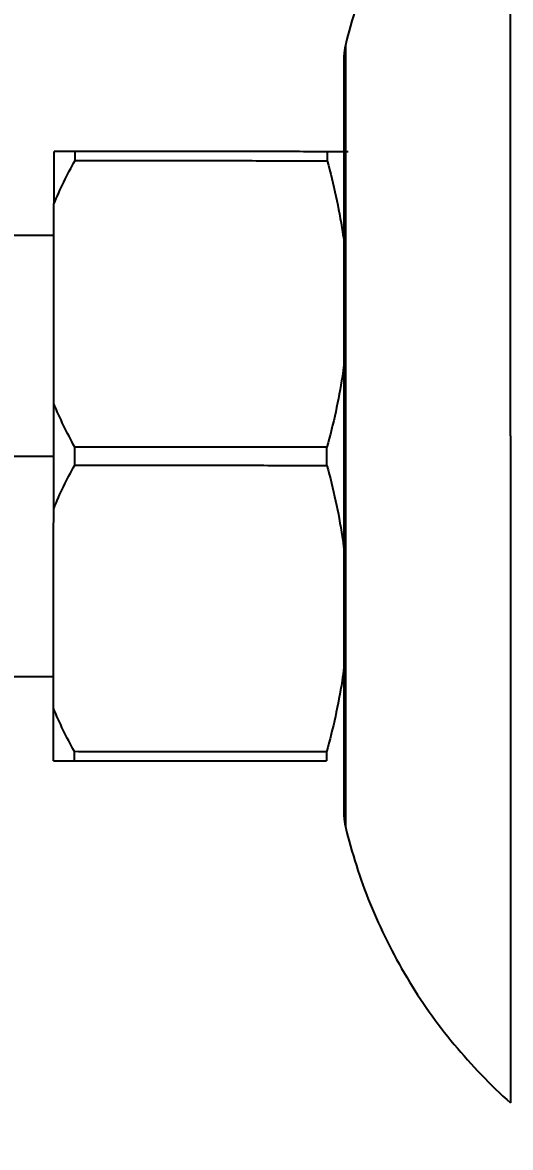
# Model space of a CAD drawing. Header units: millimetres. Extents: x 19741 to 22117, y -10160 to -6800.
# Drawn here: x 21666.1 to 21689.4, y -8845.5 to -8792 of the extents above; entities that cross this region are included whole.
import ezdxf

# ---------------------------------------------------------------- set-up
doc = ezdxf.new("R2010")
doc.units = ezdxf.units.MM
doc.styles.add('ARIAL', font='arial.ttf')
doc.dimstyles.get("Standard").update_dxf_attribs({"dimtxt": 15, "dimasz": 15, "dimexe": 0.18, "dimexo": 0.0625, "dimgap": 4, "dimtad": 0, "dimdec": 1, "dimdsep": 46, "dimtxsty": 'ARIAL', "dimcen": 0, "dimclrd": 5, "dimclre": 5, "dimclrt": 5, "dimadec": 0, "dimazin": 0, "dimtfac": 1, "dimtdec": 1, "dimtofl": 0, "dimtmove": 0, "dimatfit": 3, "dimfxl": 1, "dimtolj": 1, "dimtzin": 0, "dimarcsym": 0})

# ---------------------------------------------------------------- blocks, each defined once
blk = doc.blocks.new('*D125')
at = {"color": 5, "lineweight": -2, "transparency": 16777216}
for p, q in [((21702.253, -8779.476), (21702.253, -8906.67)), ((21551.093, -8797.165), (21551.093, -8906.67)), ((21551.093, -8906.49), (21528.434, -8906.49)), ((21687.253, -8906.49), (21566.093, -8906.49))]:
    blk.add_line(p, q, dxfattribs=at)
at = {"color": 5, "transparency": 16777216}
for points in [[(21566.093, -8903.99), (21566.093, -8908.99), (21551.093, -8906.49)], [(21687.253, -8903.99), (21687.253, -8908.99), (21702.253, -8906.49)]]:
    blk.add_solid(points, dxfattribs=at)
at = {"layer": 'Defpoints', "color": 0, "transparency": 16777216}
for p in [(21702.253, -8779.414), (21551.093, -8797.103), (21702.253, -8906.49)]:
    blk.add_point(p, dxfattribs=at)
at = {"color": 5, "transparency": 16777216, "insert": (21499.909, -8906.49), "char_height": 15, "attachment_point": 5, "style": 'ARIAL'}
blk.add_mtext('\\A1;151.2', dxfattribs=at)

msp = doc.modelspace()

# ---------------------------------------------------------------- linework, layer by layer
at = {"linetype": 'Continuous'}
for p, q in [((21689.366, -8811.664), (21689.366, -8779.922)), ((21681.453, -8811.664), (21681.453, -8793.545)), ((21667.637, -8802.119), (21665.702, -8802.117)), ((21681.453, -8829.783), (21681.453, -8811.664)), ((21681.453, -8811.664), (21681.507, -8811.664)), ((21689.366, -8811.664), (21689.366, -8843.406)), ((21665.507, -8812.617), (21667.626, -8812.619)), ((21665.313, -8823.117), (21667.615, -8823.119))]:
    msp.add_line(p, q, dxfattribs=at)
for centre, start, end in [((21683.453, -8793.545), 166.5609, 180), ((21683.453, -8829.783), 180, 193.4391)]:
    msp.add_arc(centre, 2, start, end, dxfattribs=at)
for points, knots in [([(21689.366, -8779.922), (21688.397, -8780.788), (21686.602, -8782.651), (21684.343, -8785.848), (21682.6, -8789.352), (21681.81, -8791.816), (21681.507, -8793.08)], [0, 0, 0, 0, 0.248552, 0.5, 0.751448, 1, 1, 1, 1]), ([(21668.642, -8798.12), (21668.455, -8798.12), (21668.277, -8798.12), (21667.943, -8798.119), (21667.786, -8798.119), (21667.642, -8798.119)], [0, 0, 0, 0, 0.5, 0.5, 1, 1, 1, 1]), ([(21681.642, -8798.134), (21681.642, -8798.134), (21681.619, -8798.134), (21681.529, -8798.134), (21681.462, -8798.134), (21681.202, -8798.134), (21680.951, -8798.133), (21680.642, -8798.133)], [0, 0, 0, 0, 0.25, 0.25, 0.5, 0.5, 1, 1, 1, 1]), ([(21667.639, -8800.626), (21667.784, -8800.272), (21667.941, -8799.922), (21668.276, -8799.231), (21668.454, -8798.89), (21668.641, -8798.551)], [0, 0, 0, 0, 0.5, 0.5, 1, 1, 1, 1]), ([(21680.641, -8798.564), (21680.949, -8799.685), (21681.199, -8800.813), (21681.425, -8802.305), (21681.471, -8802.663), (21681.509, -8803.022)], [0, 0, 0, 0, 0.76089, 0.76089, 1, 1, 1, 1]), ([(21681.508, -8807.712), (21681.469, -8808.082), (21681.42, -8808.451), (21681.19, -8809.955), (21680.937, -8811.081), (21680.627, -8812.202)], [0, 0, 0, 0, 0.244749, 0.244749, 1, 1, 1, 1]), ([(21668.627, -8812.189), (21668.44, -8811.85), (21668.263, -8811.508), (21667.929, -8810.816), (21667.773, -8810.467), (21667.629, -8810.112)], [0, 0, 0, 0, 0.5, 0.5, 1, 1, 1, 1]), ([(21667.624, -8815.126), (21667.768, -8814.772), (21667.925, -8814.422), (21668.261, -8813.731), (21668.439, -8813.39), (21668.626, -8813.051)], [0, 0, 0, 0, 0.5, 0.5, 1, 1, 1, 1]), ([(21680.626, -8813.064), (21680.933, -8814.185), (21681.184, -8815.312), (21681.42, -8816.872), (21681.473, -8817.298), (21681.514, -8817.724)], [0, 0, 0, 0, 0.728233, 0.728233, 1, 1, 1, 1]), ([(21681.513, -8822.013), (21681.47, -8822.45), (21681.415, -8822.885), (21681.174, -8824.455), (21680.921, -8825.581), (21680.611, -8826.702)], [0, 0, 0, 0, 0.276493, 0.276493, 1, 1, 1, 1]), ([(21668.611, -8826.689), (21668.425, -8826.35), (21668.248, -8826.008), (21667.914, -8825.316), (21667.757, -8824.967), (21667.613, -8824.612)], [0, 0, 0, 0, 0.5, 0.5, 1, 1, 1, 1]), ([(21667.611, -8827.119), (21667.755, -8827.119), (21667.912, -8827.119), (21668.246, -8827.12), (21668.424, -8827.12), (21668.611, -8827.12)], [0, 0, 0, 0, 0.5, 0.5, 1, 1, 1, 1]), ([(21681.507, -8830.248), (21681.81, -8831.511), (21682.6, -8833.976), (21684.343, -8837.48), (21686.602, -8840.677), (21688.397, -8842.54), (21689.366, -8843.406)], [0, 0, 0, 0, 0.248552, 0.5, 0.751448, 1, 1, 1, 1])]:
    msp.add_open_spline(points, degree=3, knots=knots, dxfattribs=at)
for points, weights, degree in [([(21681.507, -8793.08), (21681.507, -8793.081), (21681.507, -8800.72), (21681.507, -8811.664)], [1.21502865608, 0.917322814328, 0.857855028064, 1], 3), ([(21667.639, -8800.626), (21667.641, -8799.017), (21667.642, -8798.119)], [1, 0.986837492735, 1], 2), ([(21668.641, -8798.551), (21668.642, -8798.326), (21668.642, -8798.12)], [1, 0.999658926781, 1], 2), ([(21680.642, -8798.133), (21680.642, -8798.339), (21680.641, -8798.564)], [1, 0.999658926781, 1], 2), ([(21667.624, -8815.126), (21667.626, -8812.619), (21667.629, -8810.112)], [1, 0.986837492735, 1], 2), ([(21681.507, -8811.664), (21681.507, -8822.608), (21681.507, -8830.247), (21681.507, -8830.248)], [1, 0.857855237094, 0.917322639429, 1.21502734272], 3), ([(21668.626, -8812.62), (21668.626, -8812.405), (21668.627, -8812.189)], [1, 0.99991472806, 1], 2), ([(21680.626, -8812.633), (21680.626, -8812.417), (21680.627, -8812.202)], [1, 0.99991472806, 1], 2), ([(21668.626, -8813.051), (21668.626, -8812.836), (21668.626, -8812.62)], [1, 0.99991472806, 1], 2), ([(21680.626, -8813.064), (21680.626, -8812.848), (21680.626, -8812.633)], [1, 0.99991472806, 1], 2), ([(21667.611, -8827.119), (21667.612, -8826.221), (21667.613, -8824.612)], [1, 0.986837492735, 1], 2), ([(21668.611, -8827.12), (21668.611, -8826.914), (21668.611, -8826.689)], [1, 0.999658926781, 1], 2), ([(21680.611, -8826.702), (21680.611, -8826.927), (21680.611, -8827.133)], [1, 0.999658926781, 1], 2)]:
    msp.add_rational_spline(points, weights, degree=degree, dxfattribs=at)
for points in [[(21680.642, -8798.133), (21668.642, -8798.12)], [(21668.641, -8798.551), (21680.641, -8798.564)], [(21667.629, -8810.112), (21667.639, -8800.626)], [(21680.627, -8812.202), (21668.627, -8812.189)], [(21668.626, -8813.051), (21680.626, -8813.064)], [(21667.613, -8824.612), (21667.624, -8815.126)], [(21680.611, -8826.702), (21668.611, -8826.689)], [(21668.611, -8827.12), (21680.611, -8827.133)]]:
    msp.add_open_spline(points, degree=1, dxfattribs=at)

# ---------------------------------------------------------------- dimensions: what is measured, and where the dimension line sits
dim = msp.add_linear_dim(base=(21702.253, -8906.49), p1=(21551.093, -8797.103), p2=(21702.253, -8779.414), text='151.2', dimstyle='Standard', override={"dimpost": '(<>)', "dimtfillclr": 7})
dim.commit()
dim.dimension.update_dxf_attribs({"geometry": '*D125', "text_midpoint": (21499.909, -8906.49), "dimtype": 160})

doc.saveas('drawing.dxf')
